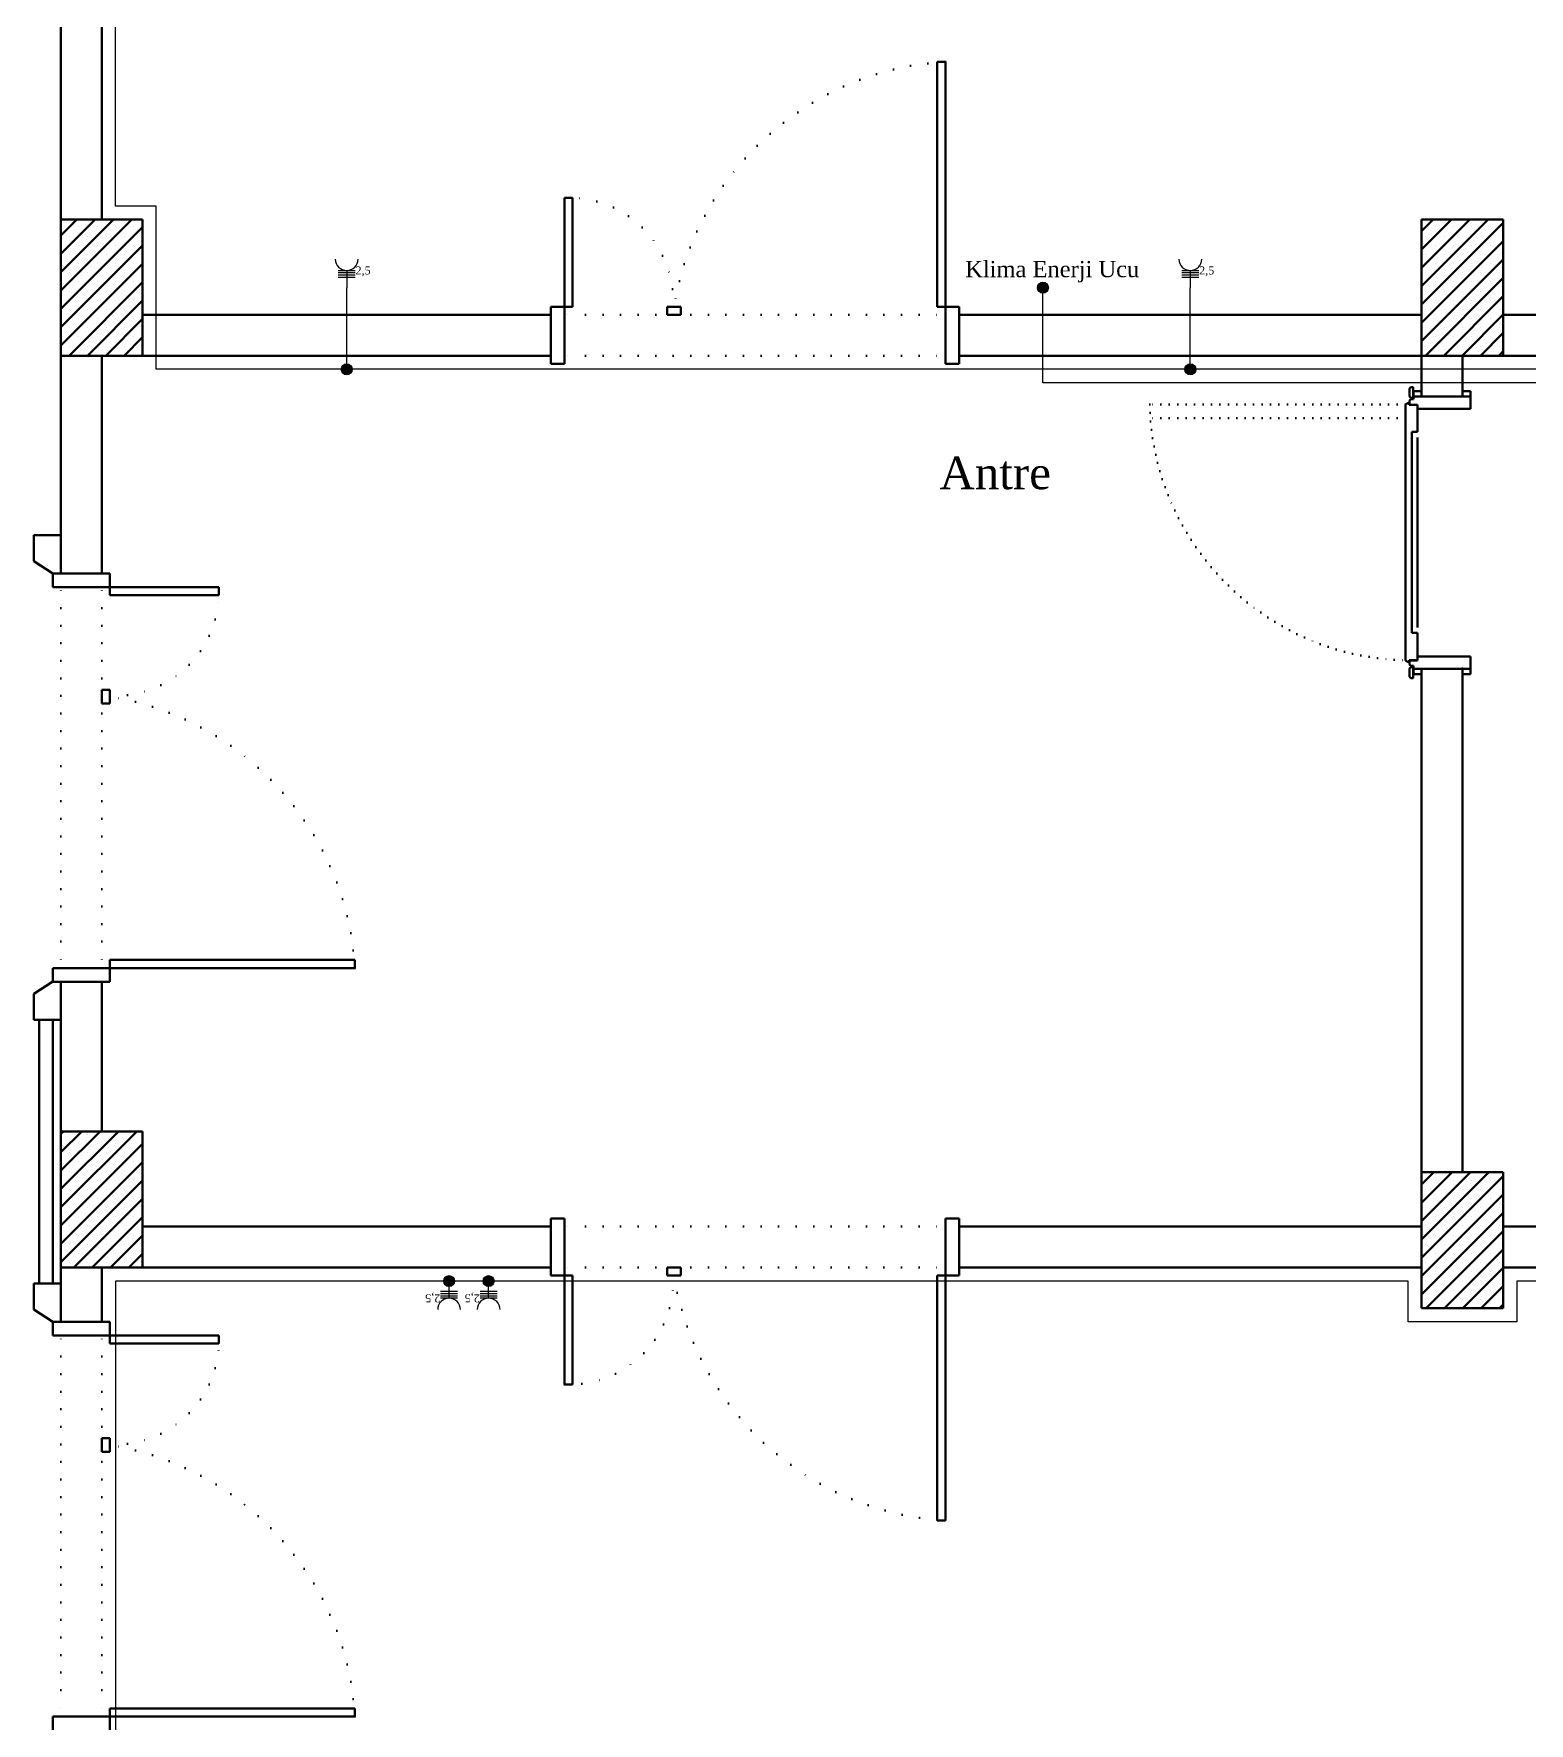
# Model space of a CAD drawing. Header units: millimetres. Extents: x 2046 to 14753, y 2361 to 29276.
# Drawn here: x 3230 to 3779, y 21618 to 22239 of the extents above; entities that cross this region are included whole.
import ezdxf

# ---------------------------------------------------------------- set-up
doc = ezdxf.new("R2010")
doc.units = ezdxf.units.MM
doc.linetypes.add('ACAD_ISO07W100', pattern=[3, 0, -3])
doc.linetypes.add('DOT', pattern=[6.35, 0, -6.35])
doc.layers.add('A.O. DUVAR', color=7, linetype='Continuous', lineweight=50)
doc.layers.add('priz', color=12, linetype='Continuous', lineweight=25)
doc.layers.add('aydınlatma', color=3, linetype='Continuous')
doc.layers.add('Sorti Kesiti', color=7, linetype='Continuous')
doc.styles.add('A.O. MALZEME', font='times.ttf', dxfattribs={"height": 10})
doc.styles.add('Mimari Yazı', font='times.ttf')

# ---------------------------------------------------------------- blocks, each defined once
blk = doc.blocks.new('*U55')
at = {"layer": 'priz'}
for p, q in [((-5.2, 10.5), (5.2, 10.5)), ((0, 10.5), (0, 0)), ((-5.2, 9.2), (5.2, 9.2)), ((-5.2, 7.8), (5.2, 7.8)), ((-5.2, 6.4), (5.2, 6.4))]:
    blk.add_line(p, q, dxfattribs=at)
blk.add_arc((0, 17.5), 7, 180, 0, dxfattribs=at)
at = {"layer": 'Sorti Kesiti', "style": 'Mimari Yazı'}
blk.add_text('2,5', height=4.9, dxfattribs=at).set_placement((5.4, 8.1))
blk = doc.blocks.new('*U56')
at = {"layer": 'priz'}
for p, q in [((-5.2, 10.5), (5.2, 10.5)), ((0, 10.5), (0, 0)), ((-5.2, 9.2), (5.2, 9.2)), ((-5.2, 7.8), (5.2, 7.8)), ((-5.2, 6.4), (5.2, 6.4))]:
    blk.add_line(p, q, dxfattribs=at)
blk.add_arc((0, 17.5), 7, 180, 0, dxfattribs=at)
at = {"layer": 'Sorti Kesiti', "style": 'Mimari Yazı'}
blk.add_text('2,5', height=4.9, dxfattribs=at).set_placement((5.4, 8.1))
blk = doc.blocks.new('*U64')
at = {"layer": 'priz'}
for p, q in [((-5.2, 10.5), (5.2, 10.5)), ((0, 10.5), (0, 0)), ((-5.2, 9.2), (5.2, 9.2)), ((-5.2, 7.8), (5.2, 7.8)), ((-5.2, 6.4), (5.2, 6.4))]:
    blk.add_line(p, q, dxfattribs=at)
blk.add_arc((0, 17.5), 7, 180, 0, dxfattribs=at)
at = {"layer": 'Sorti Kesiti', "style": 'Mimari Yazı'}
blk.add_text('2,5', height=4.9, dxfattribs=at).set_placement((5.4, 8.1))
blk = doc.blocks.new('*U65')
at = {"layer": 'priz'}
for p, q in [((-5.2, 10.5), (5.2, 10.5)), ((0, 10.5), (0, 0)), ((-5.2, 9.2), (5.2, 9.2)), ((-5.2, 7.8), (5.2, 7.8)), ((-5.2, 6.4), (5.2, 6.4))]:
    blk.add_line(p, q, dxfattribs=at)
blk.add_arc((0, 17.5), 7, 180, 0, dxfattribs=at)
at = {"layer": 'Sorti Kesiti', "style": 'Mimari Yazı'}
blk.add_text('2,5', height=4.9, dxfattribs=at).set_placement((5.4, 8.1))
blk = doc.blocks.new('buat priz')
at = {"layer": 'aydınlatma'}
h = blk.add_hatch(color=1, dxfattribs=at)
h.set_gradient(color1=(153, 27, 30), color2=(248, 153, 30), tint=1)
edge = h.paths.add_edge_path()
edge.add_arc((0, 0), 2, 0, 360)
at = {"layer": 'aydınlatma', "color": 1}
blk.add_circle((0, 0), 2, dxfattribs=at)

msp = doc.modelspace()

# ---------------------------------------------------------------- linework, layer by layer
at = {"layer": 'A.O. DUVAR'}
for p, q in [((3239.96, 22170.858), (3239.96, 22585.858)), ((3254.96, 22585.858), (3254.96, 22170.858)), ((3564.96, 22228.858), (3561.96, 22228.858)), ((3561.96, 22228.858), (3561.96, 22138.858)), ((3564.96, 22138.858), (3564.96, 22228.858)), ((3424.96, 22178.858), (3427.96, 22178.858)), ((3424.96, 22138.858), (3424.96, 22178.858)), ((3427.96, 22178.858), (3427.96, 22138.858)), ((3239.96, 22170.858), (3269.96, 22170.858)), ((3239.96, 22120.858), (3239.96, 22170.858)), ((3239.96, 22120.858), (3239.96, 22170.858)), ((3254.96, 22170.858), (3239.96, 22170.858)), ((3269.96, 22170.858), (3269.96, 22120.858)), ((3739.96, 22170.858), (3769.96, 22170.858)), ((3739.96, 22120.858), (3739.96, 22170.858)), ((3769.96, 22170.858), (3769.96, 22120.858)), ((3269.96, 22135.858), (3419.96, 22135.858)), ((3269.96, 22120.858), (3269.96, 22135.858)), ((3419.96, 22117.858), (3419.96, 22138.858)), ((3419.96, 22138.858), (3424.96, 22138.858)), ((3419.96, 22135.858), (3419.96, 22120.858)), ((3427.96, 22138.858), (3424.96, 22138.858)), ((3424.96, 22138.858), (3424.96, 22117.858)), ((3467.698, 22138.858), (3462.698, 22138.858)), ((3462.698, 22138.858), (3462.698, 22135.858)), ((3462.698, 22135.858), (3467.698, 22135.858)), ((3467.698, 22135.858), (3467.698, 22138.858)), ((3561.96, 22138.858), (3564.96, 22138.858)), ((3569.96, 22138.858), (3564.96, 22138.858)), ((3564.96, 22138.858), (3564.96, 22117.858)), ((3569.96, 22117.858), (3569.96, 22138.858)), ((3569.96, 22135.858), (3739.96, 22135.858)), ((3569.96, 22120.858), (3569.96, 22135.858)), ((3739.96, 22135.858), (3739.96, 22120.858)), ((3769.96, 22120.858), (3769.96, 22135.858)), ((3769.96, 22135.858), (3919.96, 22135.858)), ((3269.96, 22120.858), (3239.96, 22120.858)), ((3239.96, 22040.858), (3239.96, 22120.858)), ((3239.96, 22120.858), (3254.96, 22120.858)), ((3254.96, 22120.858), (3254.96, 22040.858)), ((3419.96, 22120.858), (3269.96, 22120.858)), ((3424.96, 22117.858), (3419.96, 22117.858)), ((3564.96, 22117.858), (3569.96, 22117.858)), ((3739.96, 22120.858), (3569.96, 22120.858)), ((3769.96, 22120.858), (3739.96, 22120.858)), ((3739.96, 22105.858), (3739.96, 22120.858)), ((3739.96, 22120.858), (3754.96, 22120.858)), ((3754.96, 22120.858), (3754.96, 22105.858)), ((3984.96, 22120.858), (3769.96, 22120.858)), ((3735.96, 22109.336), (3735.46, 22108.836)), ((3735.46, 22108.836), (3735.46, 22105.836)), ((3735.46, 22105.836), (3735.96, 22105.336)), ((3735.46, 22104.411), (3735.96, 22104.911)), ((3735.46, 22102.858), (3735.46, 22104.411)), ((3736.91, 22109.336), (3735.96, 22109.336)), ((3735.96, 22105.336), (3736.91, 22105.336)), ((3735.96, 22104.911), (3736.96, 22104.911)), ((3736.91, 22105.336), (3736.91, 22109.336)), ((3736.96, 22105.858), (3736.96, 22107.858)), ((3736.96, 22107.858), (3739.96, 22107.858)), ((3736.96, 22104.911), (3736.96, 22105.858)), ((3736.96, 22105.858), (3739.96, 22105.858)), ((3739.96, 22107.858), (3739.96, 22105.858)), ((3739.96, 22105.858), (3754.96, 22105.858)), ((3754.96, 22105.858), (3739.96, 22105.858)), ((3757.96, 22107.858), (3754.96, 22107.858)), ((3754.96, 22107.858), (3754.96, 22105.858)), ((3754.96, 22105.858), (3757.96, 22105.858)), ((3757.96, 22105.858), (3757.96, 22107.858)), ((3757.96, 22105.858), (3757.96, 22101.358)), ((3734.033, 22102.911), (3734.899, 22103.411)), ((3734.033, 22008.858), (3734.033, 22102.911)), ((3734.899, 22103.411), (3735.399, 22103.411)), ((3735.399, 22103.411), (3735.399, 22102.786)), ((3738.399, 22102.786), (3735.399, 22102.786)), ((3738.46, 22102.858), (3735.46, 22102.858)), ((3738.399, 22102.786), (3738.399, 22099.858)), ((3738.399, 22099.858), (3738.399, 22092.858)), ((3738.46, 22101.358), (3738.46, 22102.858)), ((3757.96, 22101.358), (3738.46, 22101.358)), ((3736.399, 22092.858), (3736.399, 22019.043)), ((3738.395, 22092.858), (3736.399, 22092.858)), ((3738.399, 22090.858), (3738.399, 22021.043)), ((3236.96, 22040.858), (3257.96, 22040.858)), ((3236.96, 22035.858), (3236.96, 22040.858)), ((3254.96, 22040.858), (3239.96, 22040.858)), ((3257.96, 22040.858), (3257.96, 22035.858)), ((3257.96, 22035.858), (3236.96, 22035.858)), ((3257.96, 22032.858), (3257.96, 22035.858)), ((3257.96, 22035.858), (3297.96, 22035.858)), ((3297.96, 22032.858), (3257.96, 22032.858)), ((3297.96, 22035.858), (3297.96, 22032.858)), ((3738.399, 22019.043), (3736.399, 22019.043)), ((3738.399, 22019.043), (3738.399, 22009.043)), ((3734.899, 22008.358), (3734.033, 22008.858)), ((3735.399, 22008.358), (3734.899, 22008.358)), ((3735.399, 22008.358), (3735.4, 22009.043)), ((3735.4, 22009.043), (3738.399, 22009.043)), ((3738.46, 22008.858), (3735.46, 22008.858)), ((3735.46, 22008.858), (3735.46, 22007.381)), ((3735.46, 22007.381), (3735.96, 22006.881)), ((3735.46, 22005.881), (3735.96, 22006.381)), ((3735.46, 22002.881), (3735.46, 22005.881)), ((3735.96, 22006.881), (3736.96, 22006.881)), ((3735.96, 22006.381), (3736.91, 22006.381)), ((3736.91, 22006.381), (3736.91, 22002.381)), ((3736.96, 22006.881), (3736.96, 22005.858)), ((3736.96, 22005.858), (3739.96, 22005.858)), ((3736.96, 22005.858), (3736.96, 22003.858)), ((3757.96, 22010.358), (3738.46, 22010.358)), ((3738.46, 22010.358), (3738.46, 22008.858)), ((3739.96, 22005.858), (3754.96, 22005.858)), ((3739.96, 22003.858), (3739.96, 22005.858)), ((3739.96, 21820.858), (3739.96, 22005.858)), ((3739.96, 22005.858), (3754.96, 22005.858)), ((3754.96, 22003.858), (3754.96, 22005.858)), ((3754.96, 22005.858), (3757.96, 22005.858)), ((3754.96, 22005.858), (3754.96, 21820.858)), ((3757.96, 22005.858), (3757.96, 22010.358)), ((3757.96, 22005.858), (3757.96, 22003.858)), ((3735.96, 22002.381), (3735.46, 22002.881)), ((3736.91, 22002.381), (3735.96, 22002.381)), ((3736.96, 22003.858), (3739.96, 22003.858)), ((3757.96, 22003.858), (3754.96, 22003.858)), ((3257.96, 21998.121), (3254.96, 21998.121)), ((3254.96, 21998.121), (3254.96, 21993.121)), ((3254.96, 21993.121), (3257.96, 21993.121)), ((3257.96, 21993.121), (3257.96, 21998.121)), ((3257.96, 21895.858), (3236.96, 21895.858)), ((3236.96, 21895.858), (3236.96, 21890.858)), ((3347.96, 21898.858), (3257.96, 21898.858)), ((3257.96, 21898.858), (3257.96, 21895.858)), ((3257.96, 21895.858), (3347.96, 21895.858)), ((3257.96, 21890.858), (3257.96, 21895.858)), ((3347.96, 21895.858), (3347.96, 21898.858)), ((3236.96, 21890.858), (3257.96, 21890.858)), ((3239.96, 21890.858), (3254.96, 21890.858)), ((3239.96, 21835.858), (3239.96, 21890.858)), ((3254.96, 21835.858), (3254.96, 21890.858)), ((3254.96, 21890.858), (3254.96, 21835.858)), ((3231.96, 21876.858), (3231.96, 21779.941)), ((3236.96, 21876.858), (3236.96, 21779.941)), ((3239.96, 21876.858), (3239.96, 21779.941)), ((3239.96, 21876.858), (3239.96, 21779.941)), ((3239.96, 21835.858), (3269.96, 21835.858)), ((3239.96, 21785.858), (3239.96, 21835.858)), ((3254.96, 21835.858), (3239.96, 21835.858)), ((3269.96, 21835.858), (3254.96, 21835.858)), ((3269.96, 21800.858), (3269.96, 21835.858)), ((3269.96, 21835.858), (3269.96, 21785.858)), ((3739.96, 21820.858), (3769.96, 21820.858)), ((3739.96, 21770.858), (3739.96, 21820.858)), ((3754.96, 21820.858), (3739.96, 21820.858)), ((3769.96, 21820.858), (3769.96, 21770.858)), ((3269.96, 21800.858), (3269.96, 21803.858)), ((3419.96, 21800.858), (3269.96, 21800.858)), ((3269.96, 21785.858), (3269.96, 21800.858)), ((3269.96, 21800.858), (3419.96, 21800.858)), ((3419.96, 21803.858), (3419.96, 21782.858)), ((3424.96, 21803.858), (3419.96, 21803.858)), ((3419.96, 21800.858), (3419.96, 21785.858)), ((3424.96, 21782.858), (3424.96, 21803.858)), ((3564.96, 21782.858), (3564.96, 21803.858)), ((3564.96, 21803.858), (3569.96, 21803.858)), ((3569.96, 21803.858), (3569.96, 21782.858)), ((3569.96, 21800.858), (3739.96, 21800.858)), ((3569.96, 21785.858), (3569.96, 21800.858)), ((3739.96, 21800.858), (3739.96, 21785.858)), ((4299.96, 21800.858), (3769.96, 21800.858)), ((3769.96, 21800.858), (3769.96, 21785.858)), ((3269.96, 21785.858), (3239.96, 21785.858)), ((3239.96, 21765.858), (3239.96, 21785.858)), ((3239.96, 21785.858), (3254.96, 21785.858)), ((3254.96, 21765.858), (3254.96, 21785.858)), ((3254.96, 21785.858), (3419.96, 21785.858)), ((3254.96, 21785.858), (3254.96, 21765.858)), ((3419.96, 21785.858), (3269.96, 21785.858)), ((3419.96, 21782.858), (3424.96, 21782.858)), ((3427.96, 21782.858), (3424.96, 21782.858)), ((3424.96, 21782.858), (3424.96, 21742.858)), ((3427.96, 21742.858), (3427.96, 21782.858)), ((3462.698, 21782.858), (3462.698, 21785.858)), ((3462.698, 21785.858), (3467.698, 21785.858)), ((3467.698, 21782.858), (3462.698, 21782.858)), ((3467.698, 21785.858), (3467.698, 21782.858)), ((3561.96, 21692.858), (3561.96, 21782.858)), ((3561.96, 21782.858), (3564.96, 21782.858)), ((3564.96, 21782.858), (3564.96, 21692.858)), ((3569.96, 21782.858), (3564.96, 21782.858)), ((3739.96, 21785.858), (3569.96, 21785.858)), ((3769.96, 21785.858), (4299.96, 21785.858)), ((3769.96, 21770.858), (3739.96, 21770.858)), ((3236.96, 21765.858), (3257.96, 21765.858)), ((3236.96, 21760.858), (3236.96, 21765.858)), ((3254.96, 21765.858), (3239.96, 21765.858)), ((3257.96, 21765.858), (3257.96, 21760.858)), ((3257.96, 21760.858), (3236.96, 21760.858)), ((3257.96, 21757.858), (3257.96, 21760.858)), ((3257.96, 21760.858), (3297.96, 21760.858)), ((3297.96, 21757.858), (3257.96, 21757.858)), ((3297.96, 21760.858), (3297.96, 21757.858)), ((3424.96, 21742.858), (3427.96, 21742.858)), ((3257.96, 21723.121), (3254.96, 21723.121)), ((3254.96, 21723.121), (3254.96, 21718.121)), ((3257.96, 21718.121), (3257.96, 21723.121)), ((3254.96, 21718.121), (3257.96, 21718.121)), ((3564.96, 21692.858), (3561.96, 21692.858)), ((3257.96, 21620.858), (3236.96, 21620.858)), ((3236.96, 21620.858), (3236.96, 21615.858)), ((3347.96, 21623.858), (3257.96, 21623.858)), ((3257.96, 21623.858), (3257.96, 21620.858)), ((3257.96, 21620.858), (3347.96, 21620.858)), ((3257.96, 21615.858), (3257.96, 21620.858)), ((3347.96, 21620.858), (3347.96, 21623.858))]:
    msp.add_line(p, q, dxfattribs=at)
at = {"layer": 'A.O. DUVAR', "linetype": 'Continuous', "ltscale": 10}
for p, q in [((3239.96, 22164.993), (3245.826, 22170.858)), ((3239.96, 22158.258), (3252.561, 22170.858)), ((3239.96, 22151.523), (3259.296, 22170.858)), ((3239.96, 22144.787), (3266.031, 22170.858)), ((3239.96, 22138.052), (3269.96, 22168.052)), ((3246.492, 22168.157), (3246.492, 22168.157)), ((3253.227, 22168.157), (3253.227, 22168.157)), ((3259.962, 22168.157), (3259.962, 22168.157)), ((3266.697, 22168.157), (3266.697, 22168.157)), ((3739.96, 22166.589), (3744.23, 22170.858)), ((3739.96, 22159.854), (3750.965, 22170.858)), ((3739.96, 22153.118), (3757.7, 22170.858)), ((3739.96, 22146.383), (3764.436, 22170.858)), ((3739.96, 22139.648), (3769.96, 22169.648)), ((3744.896, 22168.157), (3744.896, 22168.157)), ((3751.631, 22168.157), (3751.631, 22168.157)), ((3758.366, 22168.157), (3758.366, 22168.157)), ((3765.102, 22168.157), (3765.102, 22168.157)), ((3239.96, 22131.317), (3269.96, 22161.317)), ((3243.124, 22164.789), (3243.124, 22164.789)), ((3246.492, 22161.421), (3246.492, 22161.421)), ((3249.859, 22164.789), (3249.859, 22164.789)), ((3253.227, 22161.421), (3253.227, 22161.421)), ((3256.595, 22164.789), (3256.595, 22164.789)), ((3259.962, 22161.421), (3259.962, 22161.421)), ((3263.33, 22164.789), (3263.33, 22164.789)), ((3266.697, 22161.421), (3266.697, 22161.421)), ((3739.96, 22132.913), (3769.96, 22162.913)), ((3741.528, 22164.789), (3741.528, 22164.789)), ((3744.896, 22161.421), (3744.896, 22161.421)), ((3748.264, 22164.789), (3748.264, 22164.789)), ((3751.631, 22161.421), (3751.631, 22161.421)), ((3754.999, 22164.789), (3754.999, 22164.789)), ((3758.366, 22161.421), (3758.366, 22161.421)), ((3761.734, 22164.789), (3761.734, 22164.789)), ((3765.102, 22161.421), (3765.102, 22161.421)), ((3768.469, 22164.789), (3768.469, 22164.789)), ((3239.96, 22124.582), (3269.96, 22154.582)), ((3243.124, 22158.054), (3243.124, 22158.054)), ((3246.492, 22154.686), (3246.492, 22154.686)), ((3249.859, 22158.054), (3249.859, 22158.054)), ((3253.227, 22154.686), (3253.227, 22154.686)), ((3256.595, 22158.054), (3256.595, 22158.054)), ((3259.962, 22154.686), (3259.962, 22154.686)), ((3263.33, 22158.054), (3263.33, 22158.054)), ((3266.697, 22154.686), (3266.697, 22154.686)), ((3739.96, 22126.178), (3769.96, 22156.178)), ((3741.528, 22158.054), (3741.528, 22158.054)), ((3744.896, 22154.686), (3744.896, 22154.686)), ((3748.264, 22158.054), (3748.264, 22158.054)), ((3751.631, 22154.686), (3751.631, 22154.686)), ((3754.999, 22158.054), (3754.999, 22158.054)), ((3758.366, 22154.686), (3758.366, 22154.686)), ((3761.734, 22158.054), (3761.734, 22158.054)), ((3765.102, 22154.686), (3765.102, 22154.686)), ((3768.469, 22158.054), (3768.469, 22158.054)), ((3242.972, 22120.858), (3269.96, 22147.847)), ((3243.124, 22151.319), (3243.124, 22151.319)), ((3246.492, 22147.951), (3246.492, 22147.951)), ((3249.859, 22151.319), (3249.859, 22151.319)), ((3253.227, 22147.951), (3253.227, 22147.951)), ((3256.595, 22151.319), (3256.595, 22151.319)), ((3259.962, 22147.951), (3259.962, 22147.951)), ((3263.33, 22151.319), (3263.33, 22151.319)), ((3266.697, 22147.951), (3266.697, 22147.951)), ((3741.376, 22120.858), (3769.96, 22149.442)), ((3741.528, 22151.319), (3741.528, 22151.319)), ((3744.896, 22147.951), (3744.896, 22147.951)), ((3748.264, 22151.319), (3748.264, 22151.319)), ((3751.631, 22147.951), (3751.631, 22147.951)), ((3754.999, 22151.319), (3754.999, 22151.319)), ((3758.366, 22147.951), (3758.366, 22147.951)), ((3761.734, 22151.319), (3761.734, 22151.319)), ((3765.102, 22147.951), (3765.102, 22147.951)), ((3768.469, 22151.319), (3768.469, 22151.319)), ((3243.124, 22144.584), (3243.124, 22144.584)), ((3249.859, 22144.584), (3249.859, 22144.584)), ((3256.595, 22144.584), (3256.595, 22144.584)), ((3263.33, 22144.584), (3263.33, 22144.584)), ((3741.528, 22144.584), (3741.528, 22144.584)), ((3748.112, 22120.858), (3769.96, 22142.707)), ((3748.264, 22144.584), (3748.264, 22144.584)), ((3754.999, 22144.584), (3754.999, 22144.584)), ((3761.734, 22144.584), (3761.734, 22144.584)), ((3768.469, 22144.584), (3768.469, 22144.584)), ((3243.124, 22137.848), (3243.124, 22137.848)), ((3246.492, 22141.216), (3246.492, 22141.216)), ((3249.707, 22120.858), (3269.96, 22141.111)), ((3249.859, 22137.848), (3249.859, 22137.848)), ((3253.227, 22141.216), (3253.227, 22141.216)), ((3256.595, 22137.848), (3256.595, 22137.848)), ((3259.962, 22141.216), (3259.962, 22141.216)), ((3263.33, 22137.848), (3263.33, 22137.848)), ((3266.697, 22141.216), (3266.697, 22141.216)), ((3741.528, 22137.848), (3741.528, 22137.848)), ((3744.896, 22141.216), (3744.896, 22141.216)), ((3748.264, 22137.848), (3748.264, 22137.848)), ((3751.631, 22141.216), (3751.631, 22141.216)), ((3754.847, 22120.858), (3769.96, 22135.972)), ((3754.999, 22137.848), (3754.999, 22137.848)), ((3758.366, 22141.216), (3758.366, 22141.216)), ((3761.734, 22137.848), (3761.734, 22137.848)), ((3765.102, 22141.216), (3765.102, 22141.216)), ((3768.469, 22137.848), (3768.469, 22137.848)), ((3243.124, 22131.113), (3243.124, 22131.113)), ((3246.492, 22134.481), (3246.492, 22134.481)), ((3249.859, 22131.113), (3249.859, 22131.113)), ((3253.227, 22134.481), (3253.227, 22134.481)), ((3256.443, 22120.858), (3269.96, 22134.376)), ((3256.595, 22131.113), (3256.595, 22131.113)), ((3259.962, 22134.481), (3259.962, 22134.481)), ((3263.33, 22131.113), (3263.33, 22131.113)), ((3266.697, 22134.481), (3266.697, 22134.481)), ((3741.528, 22131.113), (3741.528, 22131.113)), ((3744.896, 22134.481), (3744.896, 22134.481)), ((3748.264, 22131.113), (3748.264, 22131.113)), ((3751.631, 22134.481), (3751.631, 22134.481)), ((3754.999, 22131.113), (3754.999, 22131.113)), ((3758.366, 22134.481), (3758.366, 22134.481)), ((3761.582, 22120.858), (3769.96, 22129.237)), ((3761.734, 22131.113), (3761.734, 22131.113)), ((3765.102, 22134.481), (3765.102, 22134.481)), ((3768.469, 22131.113), (3768.469, 22131.113)), ((3243.124, 22124.378), (3243.124, 22124.378)), ((3246.492, 22127.746), (3246.492, 22127.746)), ((3249.859, 22124.378), (3249.859, 22124.378)), ((3253.227, 22127.746), (3253.227, 22127.746)), ((3256.595, 22124.378), (3256.595, 22124.378)), ((3259.962, 22127.746), (3259.962, 22127.746)), ((3263.178, 22120.858), (3269.96, 22127.641)), ((3263.33, 22124.378), (3263.33, 22124.378)), ((3266.697, 22127.746), (3266.697, 22127.746)), ((3741.528, 22124.378), (3741.528, 22124.378)), ((3744.896, 22127.746), (3744.896, 22127.746)), ((3748.264, 22124.378), (3748.264, 22124.378)), ((3751.631, 22127.746), (3751.631, 22127.746)), ((3754.999, 22124.378), (3754.999, 22124.378)), ((3758.366, 22127.746), (3758.366, 22127.746)), ((3761.734, 22124.378), (3761.734, 22124.378)), ((3765.102, 22127.746), (3765.102, 22127.746)), ((3768.469, 22124.378), (3768.469, 22124.378)), ((3246.492, 22121.01), (3246.492, 22121.01)), ((3253.227, 22121.01), (3253.227, 22121.01)), ((3259.962, 22121.01), (3259.962, 22121.01)), ((3266.697, 22121.01), (3266.697, 22121.01)), ((3269.913, 22120.858), (3269.96, 22120.906)), ((3744.896, 22121.01), (3744.896, 22121.01)), ((3751.631, 22121.01), (3751.631, 22121.01)), ((3758.366, 22121.01), (3758.366, 22121.01)), ((3765.102, 22121.01), (3765.102, 22121.01)), ((3768.317, 22120.858), (3769.96, 22122.502)), ((3239.96, 21834.969), (3240.85, 21835.858)), ((3239.96, 21828.233), (3247.585, 21835.858)), ((3239.96, 21821.498), (3254.321, 21835.858)), ((3239.96, 21814.763), (3261.056, 21835.858)), ((3239.96, 21808.028), (3267.791, 21835.858)), ((3239.96, 21801.293), (3269.96, 21831.293)), ((3243.124, 21834.765), (3243.124, 21834.765)), ((3246.492, 21831.397), (3246.492, 21831.397)), ((3249.859, 21834.765), (3249.859, 21834.765)), ((3253.227, 21831.397), (3253.227, 21831.397)), ((3256.595, 21834.765), (3256.595, 21834.765)), ((3259.962, 21831.397), (3259.962, 21831.397)), ((3263.33, 21834.765), (3263.33, 21834.765)), ((3266.697, 21831.397), (3266.697, 21831.397)), ((3243.124, 21828.029), (3243.124, 21828.029)), ((3249.859, 21828.029), (3249.859, 21828.029)), ((3256.595, 21828.029), (3256.595, 21828.029)), ((3263.33, 21828.029), (3263.33, 21828.029)), ((3239.96, 21794.557), (3269.96, 21824.557)), ((3243.124, 21821.294), (3243.124, 21821.294)), ((3246.492, 21824.662), (3246.492, 21824.662)), ((3249.859, 21821.294), (3249.859, 21821.294)), ((3253.227, 21824.662), (3253.227, 21824.662)), ((3256.595, 21821.294), (3256.595, 21821.294)), ((3259.962, 21824.662), (3259.962, 21824.662)), ((3263.33, 21821.294), (3263.33, 21821.294)), ((3266.697, 21824.662), (3266.697, 21824.662)), ((3739.96, 21816.359), (3744.46, 21820.858)), ((3739.96, 21809.624), (3751.195, 21820.858)), ((3739.96, 21802.888), (3757.93, 21820.858)), ((3739.96, 21796.153), (3764.666, 21820.858)), ((3739.96, 21789.418), (3769.96, 21819.418)), ((3239.96, 21787.822), (3269.96, 21817.822)), ((3243.124, 21814.559), (3243.124, 21814.559)), ((3246.492, 21817.927), (3246.492, 21817.927)), ((3249.859, 21814.559), (3249.859, 21814.559)), ((3253.227, 21817.927), (3253.227, 21817.927)), ((3256.595, 21814.559), (3256.595, 21814.559)), ((3259.962, 21817.927), (3259.962, 21817.927)), ((3263.33, 21814.559), (3263.33, 21814.559)), ((3266.697, 21817.927), (3266.697, 21817.927)), ((3739.96, 21782.683), (3769.96, 21812.683)), ((3741.528, 21814.559), (3741.528, 21814.559)), ((3744.896, 21817.927), (3744.896, 21817.927)), ((3748.264, 21814.559), (3748.264, 21814.559)), ((3751.631, 21817.927), (3751.631, 21817.927)), ((3754.999, 21814.559), (3754.999, 21814.559)), ((3758.366, 21817.927), (3758.366, 21817.927)), ((3761.734, 21814.559), (3761.734, 21814.559)), ((3765.102, 21817.927), (3765.102, 21817.927)), ((3768.469, 21814.559), (3768.469, 21814.559)), ((3243.124, 21807.824), (3243.124, 21807.824)), ((3244.732, 21785.858), (3269.96, 21811.087)), ((3246.492, 21811.192), (3246.492, 21811.192)), ((3249.859, 21807.824), (3249.859, 21807.824)), ((3253.227, 21811.192), (3253.227, 21811.192)), ((3256.595, 21807.824), (3256.595, 21807.824)), ((3259.962, 21811.192), (3259.962, 21811.192)), ((3263.33, 21807.824), (3263.33, 21807.824)), ((3266.697, 21811.192), (3266.697, 21811.192)), ((3741.528, 21807.824), (3741.528, 21807.824)), ((3744.896, 21811.192), (3744.896, 21811.192)), ((3748.264, 21807.824), (3748.264, 21807.824)), ((3751.631, 21811.192), (3751.631, 21811.192)), ((3754.999, 21807.824), (3754.999, 21807.824)), ((3758.366, 21811.192), (3758.366, 21811.192)), ((3761.734, 21807.824), (3761.734, 21807.824)), ((3765.102, 21811.192), (3765.102, 21811.192)), ((3768.469, 21807.824), (3768.469, 21807.824)), ((3243.124, 21801.089), (3243.124, 21801.089)), ((3246.492, 21804.456), (3246.492, 21804.456)), ((3249.859, 21801.089), (3249.859, 21801.089)), ((3251.467, 21785.858), (3269.96, 21804.352)), ((3253.227, 21804.456), (3253.227, 21804.456)), ((3256.595, 21801.089), (3256.595, 21801.089)), ((3259.962, 21804.456), (3259.962, 21804.456)), ((3263.33, 21801.089), (3263.33, 21801.089)), ((3266.697, 21804.456), (3266.697, 21804.456)), ((3739.96, 21775.948), (3769.96, 21805.948)), ((3741.528, 21801.089), (3741.528, 21801.089)), ((3744.896, 21804.456), (3744.896, 21804.456)), ((3748.264, 21801.089), (3748.264, 21801.089)), ((3751.631, 21804.456), (3751.631, 21804.456)), ((3754.999, 21801.089), (3754.999, 21801.089)), ((3758.366, 21804.456), (3758.366, 21804.456)), ((3761.734, 21801.089), (3761.734, 21801.089)), ((3765.102, 21804.456), (3765.102, 21804.456)), ((3768.469, 21801.089), (3768.469, 21801.089)), ((3243.124, 21794.354), (3243.124, 21794.354)), ((3246.492, 21797.721), (3246.492, 21797.721)), ((3249.859, 21794.354), (3249.859, 21794.354)), ((3253.227, 21797.721), (3253.227, 21797.721)), ((3256.595, 21794.354), (3256.595, 21794.354)), ((3258.202, 21785.858), (3269.96, 21797.617)), ((3259.962, 21797.721), (3259.962, 21797.721)), ((3263.33, 21794.354), (3263.33, 21794.354)), ((3266.697, 21797.721), (3266.697, 21797.721)), ((3741.528, 21794.354), (3741.528, 21794.354)), ((3741.606, 21770.858), (3769.96, 21799.212)), ((3744.896, 21797.721), (3744.896, 21797.721)), ((3748.264, 21794.354), (3748.264, 21794.354)), ((3751.631, 21797.721), (3751.631, 21797.721)), ((3754.999, 21794.354), (3754.999, 21794.354)), ((3758.366, 21797.721), (3758.366, 21797.721)), ((3761.734, 21794.354), (3761.734, 21794.354)), ((3765.102, 21797.721), (3765.102, 21797.721)), ((3768.469, 21794.354), (3768.469, 21794.354)), ((3246.492, 21790.986), (3246.492, 21790.986)), ((3253.227, 21790.986), (3253.227, 21790.986)), ((3259.962, 21790.986), (3259.962, 21790.986)), ((3264.937, 21785.858), (3269.96, 21790.881)), ((3266.697, 21790.986), (3266.697, 21790.986)), ((3744.896, 21790.986), (3744.896, 21790.986)), ((3748.342, 21770.858), (3769.96, 21792.477)), ((3751.631, 21790.986), (3751.631, 21790.986)), ((3758.366, 21790.986), (3758.366, 21790.986)), ((3765.102, 21790.986), (3765.102, 21790.986)), ((3243.124, 21787.618), (3243.124, 21787.618)), ((3249.859, 21787.618), (3249.859, 21787.618)), ((3256.595, 21787.618), (3256.595, 21787.618)), ((3263.33, 21787.618), (3263.33, 21787.618)), ((3741.528, 21787.618), (3741.528, 21787.618)), ((3744.896, 21784.251), (3744.896, 21784.251)), ((3748.264, 21787.618), (3748.264, 21787.618)), ((3751.631, 21784.251), (3751.631, 21784.251)), ((3754.999, 21787.618), (3754.999, 21787.618)), ((3755.077, 21770.858), (3769.96, 21785.742)), ((3758.366, 21784.251), (3758.366, 21784.251)), ((3761.734, 21787.618), (3761.734, 21787.618)), ((3765.102, 21784.251), (3765.102, 21784.251)), ((3768.469, 21787.618), (3768.469, 21787.618)), ((3741.528, 21780.883), (3741.528, 21780.883)), ((3744.896, 21777.516), (3744.896, 21777.516)), ((3748.264, 21780.883), (3748.264, 21780.883)), ((3751.631, 21777.516), (3751.631, 21777.516)), ((3754.999, 21780.883), (3754.999, 21780.883)), ((3758.366, 21777.516), (3758.366, 21777.516)), ((3761.734, 21780.883), (3761.734, 21780.883)), ((3761.812, 21770.858), (3769.96, 21779.007)), ((3765.102, 21777.516), (3765.102, 21777.516)), ((3768.469, 21780.883), (3768.469, 21780.883)), ((3741.528, 21774.148), (3741.528, 21774.148)), ((3748.264, 21774.148), (3748.264, 21774.148)), ((3754.999, 21774.148), (3754.999, 21774.148)), ((3761.734, 21774.148), (3761.734, 21774.148)), ((3768.469, 21774.148), (3768.469, 21774.148)), ((3768.547, 21770.858), (3769.96, 21772.272))]:
    msp.add_line(p, q, dxfattribs=at)
at = {"layer": 'A.O. DUVAR', "linetype": 'DOT'}
for p, q in [((3464.96, 22135.858), (3424.96, 22135.858)), ((3464.96, 22135.858), (3564.96, 22135.858)), ((3464.96, 22120.858), (3424.96, 22120.858)), ((3464.96, 22120.858), (3564.96, 22120.858)), ((3239.96, 21995.858), (3239.96, 22035.858)), ((3254.96, 21995.858), (3254.96, 22035.858)), ((3239.96, 21995.858), (3239.96, 21895.858)), ((3254.96, 21995.858), (3254.96, 21895.858)), ((3464.96, 21800.858), (3424.96, 21800.858)), ((3464.96, 21800.858), (3564.96, 21800.858)), ((3464.96, 21785.858), (3424.96, 21785.858)), ((3464.96, 21785.858), (3564.96, 21785.858)), ((3239.96, 21720.858), (3239.96, 21760.858)), ((3254.96, 21720.858), (3254.96, 21760.858)), ((3239.96, 21720.858), (3239.96, 21620.858)), ((3254.96, 21720.858), (3254.96, 21620.858))]:
    msp.add_line(p, q, dxfattribs=at)
at = {"layer": 'A.O. DUVAR', "linetype": 'ACAD_ISO07W100'}
for p, q in [((3734.033, 22102.911), (3640.033, 22102.911)), ((3734.033, 22097.911), (3640.033, 22097.911))]:
    msp.add_line(p, q, dxfattribs=at)
at = {"layer": 'A.O. DUVAR', "ltscale": 100}
for p, q in [((3229.96, 22045.38), (3229.96, 22054.941)), ((3229.96, 22054.941), (3239.96, 22054.941)), ((3229.96, 22045.38), (3229.96, 22054.941)), ((3229.96, 22054.941), (3239.96, 22054.941)), ((3239.96, 22054.941), (3239.96, 22044.941)), ((3239.96, 22054.941), (3239.96, 22044.941)), ((3236.96, 22040.858), (3229.96, 22045.38)), ((3236.96, 22040.858), (3229.96, 22045.38)), ((3239.96, 22044.941), (3239.96, 22044.941)), ((3239.96, 22044.941), (3239.96, 22040.941)), ((3239.96, 22044.941), (3239.96, 22044.941)), ((3239.96, 22044.941), (3239.96, 22040.941)), ((3239.96, 22040.941), (3236.96, 22040.858)), ((3239.96, 22040.941), (3236.96, 22040.858)), ((3236.96, 21890.941), (3229.96, 21886.419)), ((3236.96, 21890.941), (3229.96, 21886.419)), ((3239.96, 21890.858), (3236.96, 21890.941)), ((3239.96, 21890.858), (3236.96, 21890.941)), ((3239.96, 21886.858), (3239.96, 21890.858)), ((3239.96, 21886.858), (3239.96, 21890.858)), ((3229.96, 21886.419), (3229.96, 21876.858)), ((3229.96, 21886.419), (3229.96, 21876.858)), ((3239.96, 21876.858), (3239.96, 21886.858)), ((3239.96, 21886.858), (3239.96, 21886.858)), ((3239.96, 21876.858), (3239.96, 21886.858)), ((3239.96, 21886.858), (3239.96, 21886.858)), ((3229.96, 21876.858), (3239.96, 21876.858)), ((3229.96, 21876.858), (3239.96, 21876.858)), ((3229.96, 21770.38), (3229.96, 21779.941)), ((3229.96, 21779.941), (3239.96, 21779.941)), ((3229.96, 21770.38), (3229.96, 21779.941)), ((3229.96, 21779.941), (3239.96, 21779.941)), ((3239.96, 21779.941), (3239.96, 21769.941)), ((3239.96, 21779.941), (3239.96, 21769.941)), ((3236.96, 21765.858), (3229.96, 21770.38)), ((3236.96, 21765.858), (3229.96, 21770.38)), ((3239.96, 21769.941), (3239.96, 21769.941)), ((3239.96, 21769.941), (3239.96, 21765.941)), ((3239.96, 21769.941), (3239.96, 21769.941)), ((3239.96, 21769.941), (3239.96, 21765.941)), ((3239.96, 21765.941), (3236.96, 21765.858)), ((3239.96, 21765.941), (3236.96, 21765.858))]:
    msp.add_line(p, q, dxfattribs=at)
at = {"layer": 'A.O. DUVAR', "linetype": 'DOT'}
for centre, radius, start, end in [((3571.482, 22121.337), 107.719, 93.470972, 170.638956), ((3426.759, 22140.657), 38.243, 357.303893, 92.696107), ((3259.759, 22034.059), 38.243, 267.303893, 2.696107), ((3240.439, 21889.337), 107.719, 3.470972, 80.638956), ((3426.759, 21781.059), 38.243, 267.303893, 2.696107), ((3571.482, 21800.379), 107.719, 189.361044, 266.529028), ((3259.759, 21759.059), 38.243, 267.303893, 2.696107), ((3240.439, 21614.337), 107.719, 3.470972, 80.638956)]:
    msp.add_arc(centre, radius, start, end, dxfattribs=at)
at = {"layer": 'A.O. DUVAR', "linetype": 'ACAD_ISO07W100'}
msp.add_arc((3736.265, 22105.141), 96.258, 181.327957, 268.639954, dxfattribs=at)
at = {"layer": 'A.O. DUVAR'}
msp.add_point((3754.96, 22005.858), dxfattribs=at)
at = {"layer": 'priz'}
for points in [[(4927.46, 22155.851), (4927.46, 22170.851), (4897.46, 22170.851), (4897.46, 22105.851), (4494.96, 22105.851), (4489.96, 22105.851), (4489.96, 22110.851), (3964.96, 22110.851), (3964.96, 22115.851), (3274.96, 22115.851), (3274.96, 22175.851), (3259.96, 22175.851), (3259.96, 22580.851), (3274.96, 22580.851), (3274.96, 22615.851), (3504.96, 22615.851)], [(4947.46, 22155.851), (4947.46, 22190.851), (4877.46, 22190.851), (4877.46, 22085.851), (4677.459, 22085.851), (4672.459, 22085.851), (4672.459, 22090.851), (4479.96, 22090.851), (4474.96, 22090.851), (4474.96, 22095.851), (4294.96, 22095.851), (4289.96, 22095.851), (4289.96, 22100.851), (4089.96, 22100.851), (4084.96, 22100.851), (4084.96, 22105.851), (3964.96, 22105.851), (3959.96, 22105.851), (3959.96, 22110.851), (3600.804, 22110.851), (3600.804, 22145.851)], [(4932.46, 22155.851), (4932.46, 22175.851), (4892.46, 22175.851), (4892.46, 22100.851), (4489.96, 22100.851), (4484.96, 22100.851), (4484.96, 22105.851), (4324.96, 22105.851), (4324.96, 21805.851), (4354.96, 21805.851), (4354.96, 21765.851), (4294.96, 21765.851), (4294.96, 21780.851), (3774.96, 21780.851), (3774.96, 21765.851), (3734.96, 21765.851), (3734.96, 21780.851), (3259.96, 21780.851), (3259.96, 21405.851), (3274.96, 21405.851), (3274.96, 21345.851), (3259.96, 21345.851), (3259.96, 21015.851)], [(3344.96, 22115.851), (3344.96, 22145.851)], [(3654.96, 22115.851), (3654.96, 22145.851)]]:
    msp.add_lwpolyline(points, dxfattribs=at)

# ---------------------------------------------------------------- block references
at = {"layer": 'priz', "xscale": 0.6, "yscale": 0.6, "zscale": 0.6}
for name, p in [('*U55', (3344.96, 22145.851)), ('*U56', (3654.96, 22145.851))]:
    msp.add_blockref(name, p, dxfattribs=at)
at = {"layer": 'priz'}
for p in [(3600.804, 22145.851), (3344.96, 22115.851), (3654.96, 22115.851), (3382.585, 21780.851), (3397.096, 21780.851)]:
    msp.add_blockref('buat priz', p, dxfattribs=at)
at = {"layer": 'priz', "xscale": 0.6, "yscale": 0.6, "zscale": 0.6, "rotation": 180}
for name, p in [('*U64', (3382.585, 21780.851)), ('*U65', (3397.096, 21780.851))]:
    msp.add_blockref(name, p, dxfattribs=at)

# ---------------------------------------------------------------- texts
at = {"layer": 'A.O. DUVAR', "style": 'A.O. MALZEME'}
msp.add_text('Antre', height=11.9174, dxfattribs=at).set_placement((3562.753, 22071.814))
at = {"layer": 'priz', "style": 'A.O. MALZEME'}
msp.add_text('Klima Enerji Ucu', height=5.95872, dxfattribs=at).set_placement((3572.224, 22149.697, 3.5))

doc.saveas('drawing.dxf')
